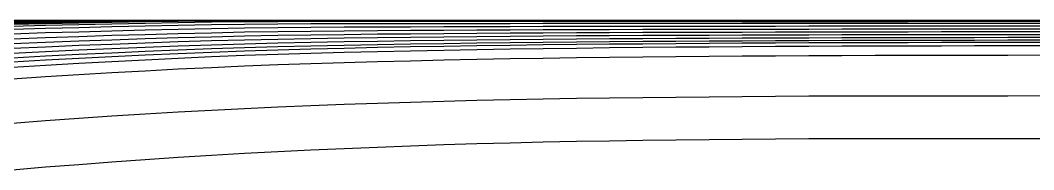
# Model space of a CAD drawing. Header units: metres. Extents: x -42 to 420, y 0 to 297.
# Drawn here: x 239.25 to 260.46, y 101.65 to 104.79 of the extents above; entities that cross this region are included whole.
import ezdxf

# ---------------------------------------------------------------- set-up
doc = ezdxf.new("R2010")
doc.units = ezdxf.units.M
doc.layers.add('DECK', color=7, linetype='Continuous')
doc.layers.add('WATERLINES', color=7, linetype='Continuous')

msp = doc.modelspace()

# ---------------------------------------------------------------- linework, layer by layer
at = {"layer": 'DECK'}
msp.add_line((162, 104.786), (384.222, 104.786), dxfattribs=at)
at = {"layer": 'WATERLINES'}
for points in [[(239.083, 104.704), (239.778, 104.72), (240.472, 104.732), (241.167, 104.744), (241.861, 104.756), (242.556, 104.766), (243.25, 104.774), (243.944, 104.78), (244.639, 104.784), (245.333, 104.786), (246.028, 104.786), (246.722, 104.786), (247.417, 104.786), (248.111, 104.786), (248.806, 104.786), (249.5, 104.786), (250.194, 104.786), (250.889, 104.786), (251.583, 104.786), (252.278, 104.785), (252.972, 104.785), (253.667, 104.784), (254.361, 104.783), (255.056, 104.783), (255.75, 104.782), (256.444, 104.782), (257.139, 104.782), (257.833, 104.783), (258.528, 104.783), (259.222, 104.784), (259.917, 104.785), (260.611, 104.785)], [(239.083, 104.717), (239.778, 104.73), (240.472, 104.741), (241.167, 104.751), (241.861, 104.761), (242.556, 104.769), (243.25, 104.776), (243.944, 104.781), (244.639, 104.785), (245.333, 104.786), (246.028, 104.786), (246.722, 104.786), (247.417, 104.786), (248.111, 104.786), (248.806, 104.786), (249.5, 104.786), (250.194, 104.786), (250.889, 104.786), (251.583, 104.786), (252.278, 104.786), (252.972, 104.786), (253.667, 104.786), (254.361, 104.786), (255.056, 104.786), (255.75, 104.786), (256.444, 104.786), (257.139, 104.786), (257.833, 104.786), (258.528, 104.786), (259.222, 104.786), (259.917, 104.786), (260.611, 104.786)], [(239.083, 104.718), (239.778, 104.731), (240.472, 104.741), (241.167, 104.751), (241.861, 104.761), (242.556, 104.769), (243.25, 104.776), (243.944, 104.781), (244.639, 104.785), (245.333, 104.786), (246.028, 104.786), (246.722, 104.786), (247.417, 104.786), (248.111, 104.786), (248.806, 104.786), (249.5, 104.786), (250.194, 104.786), (250.889, 104.786), (251.583, 104.786), (252.278, 104.785), (252.972, 104.785), (253.667, 104.784), (254.361, 104.784), (255.056, 104.783), (255.75, 104.783), (256.444, 104.783), (257.139, 104.783), (257.833, 104.783), (258.528, 104.784), (259.222, 104.784), (259.917, 104.785), (260.611, 104.785)], [(239.083, 104.723), (239.778, 104.735), (240.472, 104.745), (241.167, 104.754), (241.861, 104.763), (242.556, 104.77), (243.25, 104.777), (243.944, 104.781), (244.639, 104.785), (245.333, 104.786), (246.028, 104.786), (246.722, 104.786), (247.417, 104.786), (248.111, 104.785), (248.806, 104.785), (249.5, 104.785), (250.194, 104.785), (250.889, 104.785), (251.583, 104.784), (252.278, 104.784), (252.972, 104.784), (253.667, 104.783), (254.361, 104.783), (255.056, 104.782), (255.75, 104.782), (256.444, 104.782), (257.139, 104.782), (257.833, 104.782), (258.528, 104.783), (259.222, 104.783), (259.917, 104.784), (260.611, 104.784)], [(239.083, 104.731), (239.778, 104.742), (240.472, 104.75), (241.167, 104.758), (241.861, 104.766), (242.556, 104.772), (243.25, 104.778), (243.944, 104.782), (244.639, 104.785), (245.333, 104.786), (246.028, 104.786), (246.722, 104.786), (247.417, 104.786), (248.111, 104.786), (248.806, 104.786), (249.5, 104.786), (250.194, 104.786), (250.889, 104.786), (251.583, 104.786), (252.278, 104.785), (252.972, 104.785), (253.667, 104.784), (254.361, 104.784), (255.056, 104.784), (255.75, 104.783), (256.444, 104.783), (257.139, 104.783), (257.833, 104.784), (258.528, 104.784), (259.222, 104.784), (259.917, 104.785), (260.611, 104.785)], [(239.083, 104.738), (239.778, 104.748), (240.472, 104.755), (241.167, 104.762), (241.861, 104.768), (242.556, 104.774), (243.25, 104.779), (243.944, 104.783), (244.639, 104.785), (245.333, 104.786), (246.028, 104.786), (246.722, 104.786), (247.417, 104.786), (248.111, 104.786), (248.806, 104.786), (249.5, 104.786), (250.194, 104.786), (250.889, 104.786), (251.583, 104.786), (252.278, 104.785), (252.972, 104.785), (253.667, 104.785), (254.361, 104.784), (255.056, 104.784), (255.75, 104.784), (256.444, 104.784), (257.139, 104.784), (257.833, 104.784), (258.528, 104.784), (259.222, 104.785), (259.917, 104.785), (260.611, 104.785)], [(239.083, 104.745), (239.778, 104.753), (240.472, 104.759), (241.167, 104.765), (241.861, 104.771), (242.556, 104.776), (243.25, 104.78), (243.944, 104.783), (244.639, 104.785), (245.333, 104.786), (246.028, 104.786), (246.722, 104.786), (247.417, 104.786), (248.111, 104.786), (248.806, 104.786), (249.5, 104.786), (250.194, 104.786), (250.889, 104.786), (251.583, 104.786), (252.278, 104.785), (252.972, 104.785), (253.667, 104.785), (254.361, 104.784), (255.056, 104.784), (255.75, 104.784), (256.444, 104.784), (257.139, 104.784), (257.833, 104.784), (258.528, 104.784), (259.222, 104.785), (259.917, 104.785), (260.611, 104.785)], [(239.083, 104.751), (239.778, 104.758), (240.472, 104.764), (241.167, 104.769), (241.861, 104.773), (242.556, 104.777), (243.25, 104.781), (243.944, 104.783), (244.639, 104.785), (245.333, 104.786), (246.028, 104.786), (246.722, 104.786), (247.417, 104.786), (248.111, 104.786), (248.806, 104.786), (249.5, 104.786), (250.194, 104.786), (250.889, 104.786), (251.583, 104.786), (252.278, 104.785), (252.972, 104.785), (253.667, 104.785), (254.361, 104.784), (255.056, 104.784), (255.75, 104.784), (256.444, 104.784), (257.139, 104.784), (257.833, 104.784), (258.528, 104.784), (259.222, 104.785), (259.917, 104.785), (260.611, 104.785)], [(239.083, 104.758), (239.778, 104.764), (240.472, 104.768), (241.167, 104.772), (241.861, 104.776), (242.556, 104.779), (243.25, 104.782), (243.944, 104.784), (244.639, 104.785), (245.333, 104.786), (246.028, 104.786), (246.722, 104.786), (247.417, 104.786), (248.111, 104.786), (248.806, 104.786), (249.5, 104.786), (250.194, 104.786), (250.889, 104.786), (251.583, 104.786), (252.278, 104.785), (252.972, 104.785), (253.667, 104.785), (254.361, 104.785), (255.056, 104.784), (255.75, 104.784), (256.444, 104.784), (257.139, 104.784), (257.833, 104.784), (258.528, 104.785), (259.222, 104.785), (259.917, 104.785), (260.611, 104.785)], [(239.083, 104.765), (239.778, 104.769), (240.472, 104.772), (241.167, 104.775), (241.861, 104.778), (242.556, 104.781), (243.25, 104.783), (243.944, 104.784), (244.639, 104.785), (245.333, 104.786), (246.028, 104.786), (246.722, 104.786), (247.417, 104.786), (248.111, 104.786), (248.806, 104.786), (249.5, 104.786), (250.194, 104.786), (250.889, 104.786), (251.583, 104.786), (252.278, 104.786), (252.972, 104.785), (253.667, 104.785), (254.361, 104.785), (255.056, 104.785), (255.75, 104.785), (256.444, 104.784), (257.139, 104.785), (257.833, 104.785), (258.528, 104.785), (259.222, 104.785), (259.917, 104.785), (260.611, 104.786)], [(239.083, 104.772), (239.778, 104.775), (240.472, 104.777), (241.167, 104.779), (241.861, 104.781), (242.556, 104.783), (243.25, 104.784), (243.944, 104.785), (244.639, 104.785), (245.333, 104.786), (246.028, 104.786), (246.722, 104.786), (247.417, 104.786), (248.111, 104.786), (248.806, 104.786), (249.5, 104.786), (250.194, 104.786), (250.889, 104.786), (251.583, 104.786), (252.278, 104.786), (252.972, 104.785), (253.667, 104.785), (254.361, 104.785), (255.056, 104.785), (255.75, 104.785), (256.444, 104.785), (257.139, 104.785), (257.833, 104.785), (258.528, 104.785), (259.222, 104.785), (259.917, 104.785), (260.611, 104.786)], [(239.083, 104.779), (239.778, 104.781), (240.472, 104.782), (241.167, 104.783), (241.861, 104.784), (242.556, 104.784), (243.25, 104.785), (243.944, 104.785), (244.639, 104.786), (245.333, 104.786), (246.028, 104.786), (246.722, 104.786), (247.417, 104.786), (248.111, 104.786), (248.806, 104.786), (249.5, 104.786), (250.194, 104.786), (250.889, 104.786), (251.583, 104.786), (252.278, 104.786), (252.972, 104.785), (253.667, 104.785), (254.361, 104.785), (255.056, 104.785), (255.75, 104.785), (256.444, 104.785), (257.139, 104.785), (257.833, 104.785), (258.528, 104.785), (259.222, 104.785), (259.917, 104.785), (260.611, 104.786)], [(239.083, 104.785), (239.778, 104.786), (240.472, 104.786), (241.167, 104.786), (241.861, 104.786), (242.556, 104.786), (243.25, 104.786), (243.944, 104.786), (244.639, 104.786), (245.333, 104.786), (246.028, 104.786), (246.722, 104.786), (247.417, 104.786), (248.111, 104.786), (248.806, 104.786), (249.5, 104.786), (250.194, 104.786), (250.889, 104.786), (251.583, 104.786), (252.278, 104.786), (252.972, 104.786), (253.667, 104.785), (254.361, 104.785), (255.056, 104.785), (255.75, 104.785), (256.444, 104.785), (257.139, 104.785), (257.833, 104.785), (258.528, 104.785), (259.222, 104.785), (259.917, 104.786), (260.611, 104.786)], [(239.083, 104.785), (239.778, 104.786), (240.472, 104.786), (241.167, 104.786), (241.861, 104.786), (242.556, 104.786), (243.25, 104.786), (243.944, 104.786), (244.639, 104.786), (245.333, 104.786), (246.028, 104.786), (246.722, 104.786), (247.417, 104.786), (248.111, 104.786), (248.806, 104.786), (249.5, 104.786), (250.194, 104.786), (250.889, 104.786), (251.583, 104.786), (252.278, 104.786), (252.972, 104.786), (253.667, 104.786), (254.361, 104.786), (255.056, 104.785), (255.75, 104.785), (256.444, 104.785), (257.139, 104.785), (257.833, 104.785), (258.528, 104.786), (259.222, 104.786), (259.917, 104.786), (260.611, 104.786)], [(239.083, 104.785), (239.778, 104.786), (240.472, 104.786), (241.167, 104.786), (241.861, 104.786), (242.556, 104.786), (243.25, 104.786), (243.944, 104.786), (244.639, 104.786), (245.333, 104.786), (246.028, 104.786), (246.722, 104.786), (247.417, 104.786), (248.111, 104.786), (248.806, 104.786), (249.5, 104.786), (250.194, 104.786), (250.889, 104.786), (251.583, 104.786), (252.278, 104.786), (252.972, 104.786), (253.667, 104.786), (254.361, 104.786), (255.056, 104.786), (255.75, 104.786), (256.444, 104.786), (257.139, 104.786), (257.833, 104.786), (258.528, 104.786), (259.222, 104.786), (259.917, 104.786), (260.611, 104.786)], [(239.083, 104.785), (239.778, 104.785), (240.472, 104.785), (241.167, 104.785), (241.861, 104.785), (242.556, 104.785), (243.25, 104.785), (243.944, 104.785), (244.639, 104.785), (245.333, 104.785), (246.028, 104.785), (246.722, 104.785), (247.417, 104.786), (248.111, 104.786), (248.806, 104.786), (249.5, 104.786), (250.194, 104.786), (250.889, 104.786), (251.583, 104.786), (252.278, 104.786), (252.972, 104.786), (253.667, 104.786), (254.361, 104.786), (255.056, 104.786), (255.75, 104.786), (256.444, 104.786), (257.139, 104.786), (257.833, 104.786), (258.528, 104.786), (259.222, 104.786), (259.917, 104.786), (260.611, 104.786)], [(239.083, 104.786), (239.778, 104.786), (240.472, 104.786), (241.167, 104.786), (241.861, 104.785), (242.556, 104.785), (243.25, 104.785), (243.944, 104.785), (244.639, 104.785), (245.333, 104.785), (246.028, 104.785), (246.722, 104.785), (247.417, 104.785), (248.111, 104.785), (248.806, 104.785), (249.5, 104.786), (250.194, 104.786), (250.889, 104.786), (251.583, 104.786), (252.278, 104.786), (252.972, 104.786), (253.667, 104.786), (254.361, 104.786), (255.056, 104.786), (255.75, 104.786), (256.444, 104.786), (257.139, 104.786), (257.833, 104.786), (258.528, 104.786), (259.222, 104.786), (259.917, 104.786), (260.611, 104.786)], [(239.083, 104.786), (239.778, 104.786), (240.472, 104.786), (241.167, 104.785), (241.861, 104.785), (242.556, 104.785), (243.25, 104.785), (243.944, 104.784), (244.639, 104.784), (245.333, 104.784), (246.028, 104.784), (246.722, 104.784), (247.417, 104.785), (248.111, 104.785), (248.806, 104.785), (249.5, 104.785), (250.194, 104.786), (250.889, 104.786), (251.583, 104.786), (252.278, 104.786), (252.972, 104.786), (253.667, 104.786), (254.361, 104.786), (255.056, 104.786), (255.75, 104.786), (256.444, 104.786), (257.139, 104.786), (257.833, 104.786), (258.528, 104.786), (259.222, 104.786), (259.917, 104.786), (260.611, 104.786)], [(239.083, 104.786), (239.778, 104.786), (240.472, 104.786), (241.167, 104.785), (241.861, 104.785), (242.556, 104.784), (243.25, 104.784), (243.944, 104.784), (244.639, 104.783), (245.333, 104.783), (246.028, 104.783), (246.722, 104.784), (247.417, 104.784), (248.111, 104.784), (248.806, 104.785), (249.5, 104.785), (250.194, 104.786), (250.889, 104.786), (251.583, 104.786), (252.278, 104.786), (252.972, 104.786), (253.667, 104.786), (254.361, 104.786), (255.056, 104.786), (255.75, 104.786), (256.444, 104.786), (257.139, 104.786), (257.833, 104.786), (258.528, 104.786), (259.222, 104.786), (259.917, 104.786), (260.611, 104.786)], [(239.083, 104.786), (239.778, 104.786), (240.472, 104.786), (241.167, 104.785), (241.861, 104.785), (242.556, 104.784), (243.25, 104.784), (243.944, 104.783), (244.639, 104.783), (245.333, 104.783), (246.028, 104.783), (246.722, 104.783), (247.417, 104.784), (248.111, 104.784), (248.806, 104.785), (249.5, 104.785), (250.194, 104.786), (250.889, 104.786), (251.583, 104.786), (252.278, 104.786), (252.972, 104.786), (253.667, 104.786), (254.361, 104.786), (255.056, 104.786), (255.75, 104.786), (256.444, 104.786), (257.139, 104.786), (257.833, 104.786), (258.528, 104.786), (259.222, 104.786), (259.917, 104.786), (260.611, 104.786)], [(239.083, 104.786), (239.778, 104.786), (240.472, 104.786), (241.167, 104.785), (241.861, 104.784), (242.556, 104.784), (243.25, 104.783), (243.944, 104.782), (244.639, 104.782), (245.333, 104.782), (246.028, 104.782), (246.722, 104.782), (247.417, 104.783), (248.111, 104.784), (248.806, 104.784), (249.5, 104.785), (250.194, 104.786), (250.889, 104.786), (251.583, 104.786), (252.278, 104.786), (252.972, 104.786), (253.667, 104.786), (254.361, 104.786), (255.056, 104.786), (255.75, 104.786), (256.444, 104.786), (257.139, 104.786), (257.833, 104.786), (258.528, 104.786), (259.222, 104.786), (259.917, 104.786), (260.611, 104.786)], [(239.083, 104.786), (239.778, 104.786), (240.472, 104.786), (241.167, 104.785), (241.861, 104.784), (242.556, 104.783), (243.25, 104.783), (243.944, 104.782), (244.639, 104.781), (245.333, 104.781), (246.028, 104.781), (246.722, 104.782), (247.417, 104.783), (248.111, 104.783), (248.806, 104.784), (249.5, 104.785), (250.194, 104.786), (250.889, 104.786), (251.583, 104.786), (252.278, 104.786), (252.972, 104.786), (253.667, 104.786), (254.361, 104.786), (255.056, 104.786), (255.75, 104.786), (256.444, 104.786), (257.139, 104.786), (257.833, 104.786), (258.528, 104.786), (259.222, 104.786), (259.917, 104.786), (260.611, 104.786)], [(239.083, 104.786), (239.778, 104.786), (240.472, 104.785), (241.167, 104.785), (241.861, 104.784), (242.556, 104.783), (243.25, 104.782), (243.944, 104.781), (244.639, 104.781), (245.333, 104.78), (246.028, 104.781), (246.722, 104.781), (247.417, 104.782), (248.111, 104.783), (248.806, 104.784), (249.5, 104.785), (250.194, 104.785), (250.889, 104.786), (251.583, 104.786), (252.278, 104.786), (252.972, 104.786), (253.667, 104.786), (254.361, 104.786), (255.056, 104.786), (255.75, 104.786), (256.444, 104.786), (257.139, 104.786), (257.833, 104.786), (258.528, 104.786), (259.222, 104.786), (259.917, 104.786), (260.611, 104.786)], [(239.083, 104.786), (239.778, 104.786), (240.472, 104.785), (241.167, 104.785), (241.861, 104.784), (242.556, 104.783), (243.25, 104.782), (243.944, 104.781), (244.639, 104.78), (245.333, 104.78), (246.028, 104.78), (246.722, 104.781), (247.417, 104.782), (248.111, 104.783), (248.806, 104.784), (249.5, 104.785), (250.194, 104.785), (250.889, 104.786), (251.583, 104.786), (252.278, 104.786), (252.972, 104.786), (253.667, 104.786), (254.361, 104.786), (255.056, 104.786), (255.75, 104.786), (256.444, 104.786), (257.139, 104.786), (257.833, 104.786), (258.528, 104.786), (259.222, 104.786), (259.917, 104.786), (260.611, 104.786)], [(239.083, 104.786), (239.778, 104.786), (240.472, 104.785), (241.167, 104.785), (241.861, 104.784), (242.556, 104.782), (243.25, 104.781), (243.944, 104.78), (244.639, 104.779), (245.333, 104.779), (246.028, 104.779), (246.722, 104.78), (247.417, 104.781), (248.111, 104.782), (248.806, 104.784), (249.5, 104.785), (250.194, 104.785), (250.889, 104.786), (251.583, 104.786), (252.278, 104.786), (252.972, 104.786), (253.667, 104.786), (254.361, 104.786), (255.056, 104.786), (255.75, 104.786), (256.444, 104.786), (257.139, 104.786), (257.833, 104.786), (258.528, 104.786), (259.222, 104.786), (259.917, 104.786), (260.611, 104.786)], [(239.083, 104.786), (239.778, 104.786), (240.472, 104.785), (241.167, 104.785), (241.861, 104.783), (242.556, 104.782), (243.25, 104.781), (243.944, 104.78), (244.639, 104.779), (245.333, 104.779), (246.028, 104.779), (246.722, 104.78), (247.417, 104.781), (248.111, 104.782), (248.806, 104.783), (249.5, 104.785), (250.194, 104.785), (250.889, 104.786), (251.583, 104.786), (252.278, 104.786), (252.972, 104.786), (253.667, 104.786), (254.361, 104.786), (255.056, 104.786), (255.75, 104.786), (256.444, 104.786), (257.139, 104.786), (257.833, 104.786), (258.528, 104.786), (259.222, 104.786), (259.917, 104.786), (260.611, 104.786)], [(239.083, 104.786), (239.778, 104.786), (240.472, 104.785), (241.167, 104.785), (241.861, 104.783), (242.556, 104.782), (243.25, 104.781), (243.944, 104.78), (244.639, 104.779), (245.333, 104.779), (246.028, 104.779), (246.722, 104.78), (247.417, 104.781), (248.111, 104.782), (248.806, 104.783), (249.5, 104.785), (250.194, 104.785), (250.889, 104.786), (251.583, 104.786), (252.278, 104.786), (252.972, 104.786), (253.667, 104.786), (254.361, 104.786), (255.056, 104.786), (255.75, 104.786), (256.444, 104.786), (257.139, 104.786), (257.833, 104.786), (258.528, 104.786), (259.222, 104.786), (259.917, 104.786), (260.611, 104.786)], [(239.083, 104.786), (239.778, 104.786), (240.472, 104.785), (241.167, 104.785), (241.861, 104.784), (242.556, 104.782), (243.25, 104.781), (243.944, 104.78), (244.639, 104.779), (245.333, 104.779), (246.028, 104.779), (246.722, 104.78), (247.417, 104.781), (248.111, 104.782), (248.806, 104.784), (249.5, 104.785), (250.194, 104.785), (250.889, 104.786), (251.583, 104.786), (252.278, 104.786), (252.972, 104.786), (253.667, 104.786), (254.361, 104.786), (255.056, 104.786), (255.75, 104.786), (256.444, 104.786), (257.139, 104.786), (257.833, 104.786), (258.528, 104.786), (259.222, 104.786), (259.917, 104.786), (260.611, 104.786)], [(239.083, 104.786), (239.778, 104.786), (240.472, 104.785), (241.167, 104.785), (241.861, 104.784), (242.556, 104.783), (243.25, 104.781), (243.944, 104.781), (244.639, 104.78), (245.333, 104.78), (246.028, 104.78), (246.722, 104.781), (247.417, 104.781), (248.111, 104.783), (248.806, 104.784), (249.5, 104.785), (250.194, 104.785), (250.889, 104.786), (251.583, 104.786), (252.278, 104.786), (252.972, 104.786), (253.667, 104.786), (254.361, 104.786), (255.056, 104.786), (255.75, 104.786), (256.444, 104.786), (257.139, 104.786), (257.833, 104.786), (258.528, 104.786), (259.222, 104.786), (259.917, 104.786), (260.611, 104.786)], [(239.083, 104.786), (239.778, 104.786), (240.472, 104.785), (241.167, 104.785), (241.861, 104.784), (242.556, 104.783), (243.25, 104.782), (243.944, 104.781), (244.639, 104.78), (245.333, 104.78), (246.028, 104.78), (246.722, 104.781), (247.417, 104.782), (248.111, 104.783), (248.806, 104.784), (249.5, 104.785), (250.194, 104.785), (250.889, 104.786), (251.583, 104.786), (252.278, 104.786), (252.972, 104.786), (253.667, 104.786), (254.361, 104.786), (255.056, 104.786), (255.75, 104.786), (256.444, 104.786), (257.139, 104.786), (257.833, 104.786), (258.528, 104.786), (259.222, 104.786), (259.917, 104.786), (260.611, 104.786)], [(239.083, 104.786), (239.778, 104.786), (240.472, 104.785), (241.167, 104.785), (241.861, 104.784), (242.556, 104.783), (243.25, 104.782), (243.944, 104.781), (244.639, 104.781), (245.333, 104.78), (246.028, 104.781), (246.722, 104.781), (247.417, 104.782), (248.111, 104.783), (248.806, 104.784), (249.5, 104.785), (250.194, 104.785), (250.889, 104.786), (251.583, 104.786), (252.278, 104.786), (252.972, 104.786), (253.667, 104.786), (254.361, 104.786), (255.056, 104.786), (255.75, 104.786), (256.444, 104.786), (257.139, 104.786), (257.833, 104.786), (258.528, 104.786), (259.222, 104.786), (259.917, 104.786), (260.611, 104.786)], [(239.083, 104.786), (239.778, 104.786), (240.472, 104.786), (241.167, 104.785), (241.861, 104.784), (242.556, 104.783), (243.25, 104.782), (243.944, 104.782), (244.639, 104.781), (245.333, 104.781), (246.028, 104.781), (246.722, 104.782), (247.417, 104.782), (248.111, 104.783), (248.806, 104.784), (249.5, 104.785), (250.194, 104.786), (250.889, 104.786), (251.583, 104.786), (252.278, 104.786), (252.972, 104.786), (253.667, 104.786), (254.361, 104.786), (255.056, 104.786), (255.75, 104.786), (256.444, 104.786), (257.139, 104.786), (257.833, 104.786), (258.528, 104.786), (259.222, 104.786), (259.917, 104.786), (260.611, 104.786)], [(239.083, 104.786), (239.778, 104.786), (240.472, 104.786), (241.167, 104.785), (241.861, 104.784), (242.556, 104.783), (243.25, 104.783), (243.944, 104.782), (244.639, 104.781), (245.333, 104.781), (246.028, 104.781), (246.722, 104.782), (247.417, 104.783), (248.111, 104.783), (248.806, 104.784), (249.5, 104.785), (250.194, 104.786), (250.889, 104.786), (251.583, 104.786), (252.278, 104.786), (252.972, 104.786), (253.667, 104.786), (254.361, 104.786), (255.056, 104.786), (255.75, 104.786), (256.444, 104.786), (257.139, 104.786), (257.833, 104.786), (258.528, 104.786), (259.222, 104.786), (259.917, 104.786), (260.611, 104.786)], [(239.083, 104.786), (239.778, 104.786), (240.472, 104.786), (241.167, 104.785), (241.861, 104.784), (242.556, 104.784), (243.25, 104.783), (243.944, 104.782), (244.639, 104.782), (245.333, 104.782), (246.028, 104.782), (246.722, 104.782), (247.417, 104.783), (248.111, 104.784), (248.806, 104.784), (249.5, 104.785), (250.194, 104.786), (250.889, 104.786), (251.583, 104.786), (252.278, 104.786), (252.972, 104.786), (253.667, 104.786), (254.361, 104.786), (255.056, 104.786), (255.75, 104.786), (256.444, 104.786), (257.139, 104.786), (257.833, 104.786), (258.528, 104.786), (259.222, 104.786), (259.917, 104.786), (260.611, 104.786)], [(239.083, 104.786), (239.778, 104.786), (240.472, 104.786), (241.167, 104.785), (241.861, 104.785), (242.556, 104.784), (243.25, 104.783), (243.944, 104.783), (244.639, 104.782), (245.333, 104.782), (246.028, 104.782), (246.722, 104.783), (247.417, 104.783), (248.111, 104.784), (248.806, 104.785), (249.5, 104.785), (250.194, 104.786), (250.889, 104.786), (251.583, 104.786), (252.278, 104.786), (252.972, 104.786), (253.667, 104.786), (254.361, 104.786), (255.056, 104.786), (255.75, 104.786), (256.444, 104.786), (257.139, 104.786), (257.833, 104.786), (258.528, 104.786), (259.222, 104.786), (259.917, 104.786), (260.611, 104.786)], [(239.083, 104.786), (239.778, 104.786), (240.472, 104.786), (241.167, 104.785), (241.861, 104.785), (242.556, 104.784), (243.25, 104.784), (243.944, 104.783), (244.639, 104.783), (245.333, 104.783), (246.028, 104.783), (246.722, 104.783), (247.417, 104.784), (248.111, 104.784), (248.806, 104.785), (249.5, 104.785), (250.194, 104.786), (250.889, 104.786), (251.583, 104.786), (252.278, 104.786), (252.972, 104.786), (253.667, 104.786), (254.361, 104.786), (255.056, 104.786), (255.75, 104.786), (256.444, 104.786), (257.139, 104.786), (257.833, 104.786), (258.528, 104.786), (259.222, 104.786), (259.917, 104.786), (260.611, 104.786)], [(239.083, 104.786), (239.778, 104.786), (240.472, 104.786), (241.167, 104.785), (241.861, 104.785), (242.556, 104.784), (243.25, 104.784), (243.944, 104.783), (244.639, 104.783), (245.333, 104.783), (246.028, 104.783), (246.722, 104.783), (247.417, 104.784), (248.111, 104.784), (248.806, 104.785), (249.5, 104.785), (250.194, 104.786), (250.889, 104.786), (251.583, 104.786), (252.278, 104.786), (252.972, 104.786), (253.667, 104.786), (254.361, 104.786), (255.056, 104.786), (255.75, 104.786), (256.444, 104.786), (257.139, 104.786), (257.833, 104.786), (258.528, 104.786), (259.222, 104.786), (259.917, 104.786), (260.611, 104.786)], [(239.083, 104.786), (239.778, 104.786), (240.472, 104.786), (241.167, 104.785), (241.861, 104.785), (242.556, 104.785), (243.25, 104.784), (243.944, 104.784), (244.639, 104.783), (245.333, 104.783), (246.028, 104.783), (246.722, 104.784), (247.417, 104.784), (248.111, 104.785), (248.806, 104.785), (249.5, 104.785), (250.194, 104.786), (250.889, 104.786), (251.583, 104.786), (252.278, 104.786), (252.972, 104.786), (253.667, 104.786), (254.361, 104.786), (255.056, 104.786), (255.75, 104.786), (256.444, 104.786), (257.139, 104.786), (257.833, 104.786), (258.528, 104.786), (259.222, 104.786), (259.917, 104.786), (260.611, 104.786)], [(239.083, 104.786), (239.778, 104.786), (240.472, 104.786), (241.167, 104.785), (241.861, 104.785), (242.556, 104.785), (243.25, 104.784), (243.944, 104.784), (244.639, 104.784), (245.333, 104.784), (246.028, 104.784), (246.722, 104.784), (247.417, 104.784), (248.111, 104.785), (248.806, 104.785), (249.5, 104.785), (250.194, 104.786), (250.889, 104.786), (251.583, 104.786), (252.278, 104.786), (252.972, 104.786), (253.667, 104.786), (254.361, 104.786), (255.056, 104.786), (255.75, 104.786), (256.444, 104.786), (257.139, 104.786), (257.833, 104.786), (258.528, 104.786), (259.222, 104.786), (259.917, 104.786), (260.611, 104.786)], [(239.083, 104.665), (239.778, 104.683), (240.472, 104.698), (241.167, 104.713), (241.861, 104.727), (242.556, 104.739), (243.25, 104.749), (243.944, 104.757), (244.639, 104.762), (245.333, 104.764), (246.028, 104.764), (246.722, 104.764), (247.417, 104.764), (248.111, 104.764), (248.806, 104.764), (249.5, 104.764), (250.194, 104.764), (250.889, 104.764), (251.583, 104.763), (252.278, 104.763), (252.972, 104.763), (253.667, 104.763), (254.361, 104.762), (255.056, 104.762), (255.75, 104.762), (256.444, 104.762), (257.139, 104.762), (257.833, 104.762), (258.528, 104.763), (259.222, 104.763), (259.917, 104.764), (260.611, 104.765)], [(239.083, 104.597), (239.778, 104.618), (240.472, 104.635), (241.167, 104.652), (241.861, 104.667), (242.556, 104.682), (243.25, 104.694), (243.944, 104.703), (244.639, 104.71), (245.333, 104.714), (246.028, 104.715), (246.722, 104.717), (247.417, 104.718), (248.111, 104.719), (248.806, 104.72), (249.5, 104.72), (250.194, 104.721), (250.889, 104.721), (251.583, 104.721), (252.278, 104.722), (252.972, 104.722), (253.667, 104.722), (254.361, 104.722), (255.056, 104.722), (255.75, 104.722), (256.444, 104.722), (257.139, 104.723), (257.833, 104.723), (258.528, 104.724), (259.222, 104.725), (259.917, 104.725), (260.611, 104.726)], [(239.083, 104.503), (239.778, 104.526), (240.472, 104.546), (241.167, 104.566), (241.861, 104.584), (242.556, 104.6), (243.25, 104.614), (243.944, 104.626), (244.639, 104.635), (245.333, 104.641), (246.028, 104.645), (246.722, 104.648), (247.417, 104.651), (248.111, 104.654), (248.806, 104.656), (249.5, 104.658), (250.194, 104.659), (250.889, 104.66), (251.583, 104.661), (252.278, 104.662), (252.972, 104.663), (253.667, 104.664), (254.361, 104.664), (255.056, 104.665), (255.75, 104.666), (256.444, 104.666), (257.139, 104.667), (257.833, 104.668), (258.528, 104.668), (259.222, 104.669), (259.917, 104.67), (260.611, 104.671)], [(239.083, 104.398), (239.778, 104.424), (240.472, 104.447), (241.167, 104.47), (241.861, 104.49), (242.556, 104.509), (243.25, 104.525), (243.944, 104.54), (244.639, 104.551), (245.333, 104.559), (246.028, 104.565), (246.722, 104.571), (247.417, 104.576), (248.111, 104.58), (248.806, 104.584), (249.5, 104.587), (250.194, 104.59), (250.889, 104.592), (251.583, 104.594), (252.278, 104.596), (252.972, 104.597), (253.667, 104.599), (254.361, 104.6), (255.056, 104.601), (255.75, 104.602), (256.444, 104.603), (257.139, 104.604), (257.833, 104.605), (258.528, 104.606), (259.222, 104.607), (259.917, 104.608), (260.611, 104.608)], [(239.083, 104.297), (239.778, 104.327), (240.472, 104.353), (241.167, 104.378), (241.861, 104.401), (242.556, 104.422), (243.25, 104.441), (243.944, 104.458), (244.639, 104.471), (245.333, 104.482), (246.028, 104.49), (246.722, 104.498), (247.417, 104.504), (248.111, 104.51), (248.806, 104.516), (249.5, 104.52), (250.194, 104.524), (250.889, 104.527), (251.583, 104.53), (252.278, 104.533), (252.972, 104.535), (253.667, 104.537), (254.361, 104.539), (255.056, 104.541), (255.75, 104.542), (256.444, 104.544), (257.139, 104.545), (257.833, 104.546), (258.528, 104.547), (259.222, 104.548), (259.917, 104.549), (260.611, 104.549)], [(239.083, 104.198), (239.778, 104.231), (240.472, 104.26), (241.167, 104.287), (241.861, 104.313), (242.556, 104.337), (243.25, 104.358), (243.944, 104.377), (244.639, 104.392), (245.333, 104.405), (246.028, 104.415), (246.722, 104.425), (247.417, 104.433), (248.111, 104.441), (248.806, 104.448), (249.5, 104.453), (250.194, 104.459), (250.889, 104.463), (251.583, 104.467), (252.278, 104.47), (252.972, 104.473), (253.667, 104.476), (254.361, 104.478), (255.056, 104.481), (255.75, 104.483), (256.444, 104.484), (257.139, 104.485), (257.833, 104.487), (258.528, 104.488), (259.222, 104.489), (259.917, 104.49), (260.611, 104.49)], [(239.083, 104.095), (239.778, 104.131), (240.472, 104.163), (241.167, 104.193), (241.861, 104.221), (242.556, 104.247), (243.25, 104.271), (243.944, 104.292), (244.639, 104.31), (245.333, 104.325), (246.028, 104.337), (246.722, 104.348), (247.417, 104.359), (248.111, 104.368), (248.806, 104.376), (249.5, 104.383), (250.194, 104.39), (250.889, 104.395), (251.583, 104.4), (252.278, 104.404), (252.972, 104.408), (253.667, 104.411), (254.361, 104.414), (255.056, 104.417), (255.75, 104.419), (256.444, 104.421), (257.139, 104.423), (257.833, 104.424), (258.528, 104.425), (259.222, 104.427), (259.917, 104.428), (260.611, 104.428)], [(239.083, 103.999), (239.778, 104.037), (240.472, 104.072), (241.167, 104.105), (241.861, 104.136), (242.556, 104.164), (243.25, 104.191), (243.944, 104.214), (244.639, 104.234), (245.333, 104.251), (246.028, 104.265), (246.722, 104.278), (247.417, 104.29), (248.111, 104.301), (248.806, 104.311), (249.5, 104.32), (250.194, 104.327), (250.889, 104.334), (251.583, 104.339), (252.278, 104.344), (252.972, 104.349), (253.667, 104.353), (254.361, 104.357), (255.056, 104.36), (255.75, 104.363), (256.444, 104.365), (257.139, 104.367), (257.833, 104.368), (258.528, 104.369), (259.222, 104.371), (259.917, 104.372), (260.611, 104.373)], [(239.083, 103.913), (239.778, 103.954), (240.472, 103.991), (241.167, 104.027), (241.861, 104.06), (242.556, 104.092), (243.25, 104.12), (243.944, 104.145), (244.639, 104.168), (245.333, 104.186), (246.028, 104.203), (246.722, 104.218), (247.417, 104.232), (248.111, 104.244), (248.806, 104.256), (249.5, 104.266), (250.194, 104.275), (250.889, 104.282), (251.583, 104.288), (252.278, 104.294), (252.972, 104.3), (253.667, 104.305), (254.361, 104.309), (255.056, 104.313), (255.75, 104.316), (256.444, 104.318), (257.139, 104.32), (257.833, 104.322), (258.528, 104.323), (259.222, 104.324), (259.917, 104.326), (260.611, 104.327)], [(239.083, 103.8), (239.778, 103.844), (240.472, 103.884), (241.167, 103.923), (241.861, 103.959), (242.556, 103.992), (243.25, 104.023), (243.944, 104.051), (244.639, 104.075), (245.333, 104.096), (246.028, 104.115), (246.722, 104.132), (247.417, 104.147), (248.111, 104.162), (248.806, 104.175), (249.5, 104.186), (250.194, 104.196), (250.889, 104.204), (251.583, 104.212), (252.278, 104.219), (252.972, 104.225), (253.667, 104.231), (254.361, 104.236), (255.056, 104.24), (255.75, 104.243), (256.444, 104.246), (257.139, 104.248), (257.833, 104.25), (258.528, 104.251), (259.222, 104.253), (259.917, 104.254), (260.611, 104.255)], [(239.083, 103.556), (239.778, 103.604), (240.472, 103.647), (241.167, 103.689), (241.861, 103.728), (242.556, 103.765), (243.25, 103.798), (243.944, 103.829), (244.639, 103.856), (245.333, 103.879), (246.028, 103.9), (246.722, 103.919), (247.417, 103.937), (248.111, 103.954), (248.806, 103.969), (249.5, 103.982), (250.194, 103.993), (250.889, 104.002), (251.583, 104.011), (252.278, 104.018), (252.972, 104.026), (253.667, 104.032), (254.361, 104.038), (255.056, 104.042), (255.75, 104.046), (256.444, 104.049), (257.139, 104.051), (257.833, 104.052), (258.528, 104.054), (259.222, 104.056), (259.917, 104.057), (260.611, 104.058)], [(239.083, 102.629), (239.778, 102.682), (240.472, 102.731), (241.167, 102.779), (241.861, 102.823), (242.556, 102.865), (243.25, 102.904), (243.944, 102.939), (244.639, 102.971), (245.333, 102.999), (246.028, 103.024), (246.722, 103.048), (247.417, 103.07), (248.111, 103.09), (248.806, 103.109), (249.5, 103.125), (250.194, 103.139), (250.889, 103.15), (251.583, 103.159), (252.278, 103.168), (252.972, 103.177), (253.667, 103.184), (254.361, 103.19), (255.056, 103.196), (255.75, 103.199), (256.444, 103.201), (257.139, 103.202), (257.833, 103.203), (258.528, 103.204), (259.222, 103.205), (259.917, 103.205), (260.611, 103.206)], [(239.083, 101.652), (239.778, 101.711), (240.472, 101.766), (241.167, 101.818), (241.861, 101.869), (242.556, 101.916), (243.25, 101.96), (243.944, 102.001), (244.639, 102.037), (245.333, 102.07), (246.028, 102.099), (246.722, 102.127), (247.417, 102.154), (248.111, 102.179), (248.806, 102.201), (249.5, 102.22), (250.194, 102.236), (250.889, 102.249), (251.583, 102.26), (252.278, 102.27), (252.972, 102.28), (253.667, 102.288), (254.361, 102.295), (255.056, 102.301), (255.75, 102.304), (256.444, 102.306), (257.139, 102.306), (257.833, 102.306), (258.528, 102.306), (259.222, 102.306), (259.917, 102.305), (260.611, 102.305)]]:
    msp.add_lwpolyline(points, dxfattribs=at)

doc.saveas('drawing.dxf')
